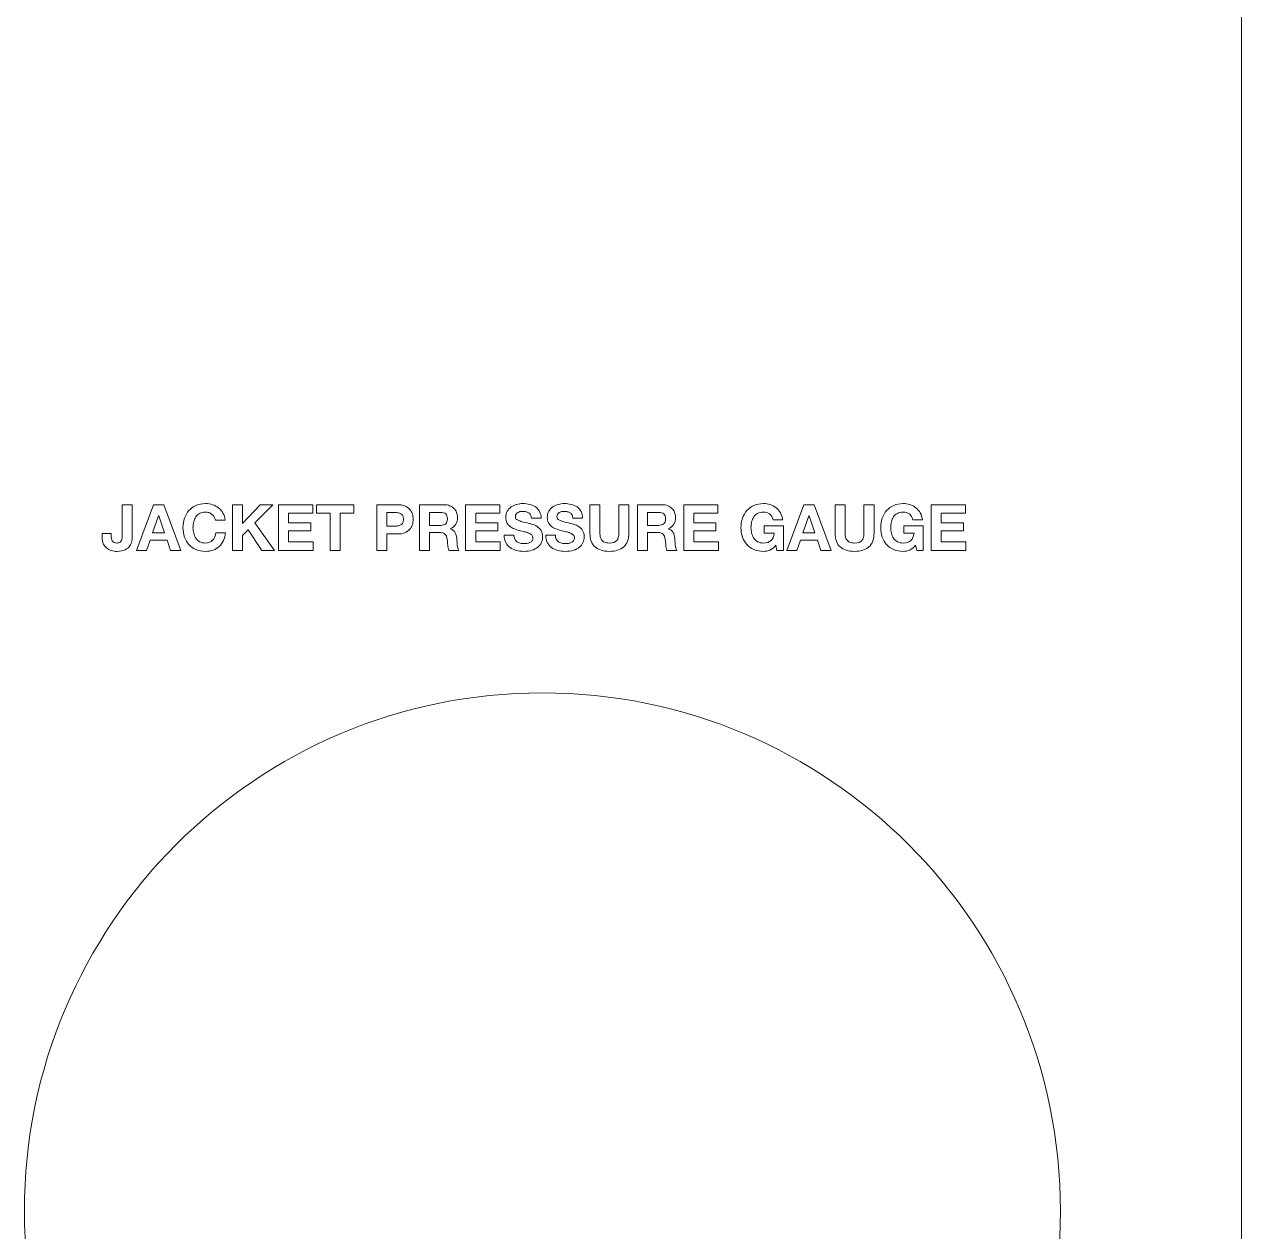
# Model space of a CAD drawing. Header units: millimetres. Extents: x -96603 to 124772, y -7961 to 11116.
# Drawn here: x 7095.9 to 7189.9, y 4903.1 to 4996.3 of the extents above; entities that cross this region are included whole.
import ezdxf

# ---------------------------------------------------------------- set-up
doc = ezdxf.new("R2010")
doc.units = ezdxf.units.MM
doc.layers.get('0').update_dxf_attribs({"lineweight": 15})
doc.layers.add('圖層 2', color=7, linetype='Continuous')

msp = doc.modelspace()

# ---------------------------------------------------------------- linework, layer by layer
msp.add_line((7189.931, 5182.649), (7189.931, 4432.649))
msp.add_circle((7135.931, 4904.649), 40)
at = {"layer": '圖層 2', "lineweight": 0}
for p, q in [((7104.579, 4955.649), (7105.912, 4959.176)), ((7105.912, 4959.176), (7106.707, 4959.176)), ((7106.707, 4959.176), (7108.026, 4955.649)), ((7111.992, 4959.176), (7112.767, 4959.176)), ((7111.992, 4955.649), (7111.992, 4959.176)), ((7112.767, 4957.714), (7114.145, 4959.176)), ((7112.767, 4959.176), (7112.767, 4957.714)), ((7115.113, 4959.176), (7113.735, 4957.783)), ((7114.145, 4959.176), (7115.113, 4959.176)), ((7115.558, 4959.176), (7118.195, 4959.176)), ((7115.558, 4955.649), (7115.558, 4959.176)), ((7116.333, 4958.524), (7116.333, 4957.768)), ((7118.195, 4958.524), (7116.333, 4958.524)), ((7118.195, 4959.176), (7118.195, 4958.524)), ((7118.481, 4959.176), (7121.371, 4959.176)), ((7118.481, 4958.524), (7118.481, 4959.176)), ((7119.538, 4958.524), (7118.481, 4958.524)), ((7119.538, 4955.649), (7119.538, 4958.524)), ((7120.314, 4958.524), (7120.314, 4955.649)), ((7121.371, 4958.524), (7120.314, 4958.524)), ((7121.371, 4959.176), (7121.371, 4958.524)), ((7130.009, 4959.176), (7132.646, 4959.176)), ((7130.009, 4955.649), (7130.009, 4959.176)), ((7132.646, 4958.524), (7130.784, 4958.524)), ((7130.784, 4958.524), (7130.784, 4957.768)), ((7132.646, 4959.176), (7132.646, 4958.524)), ((7146.845, 4959.176), (7149.482, 4959.176)), ((7146.845, 4955.649), (7146.845, 4959.176)), ((7147.621, 4958.524), (7147.621, 4957.768)), ((7149.482, 4958.524), (7147.621, 4958.524)), ((7149.482, 4959.176), (7149.482, 4958.524)), ((7154.797, 4955.649), (7156.13, 4959.176)), ((7156.13, 4959.176), (7156.925, 4959.176)), ((7156.925, 4959.176), (7158.244, 4955.649)), ((7165.958, 4959.176), (7168.596, 4959.176)), ((7165.958, 4955.649), (7165.958, 4959.176)), ((7168.596, 4958.524), (7166.734, 4958.524)), ((7166.734, 4958.524), (7166.734, 4957.768)), ((7168.596, 4959.176), (7168.596, 4958.524)), ((7106.297, 4958.306), (7105.838, 4957.012)), ((7106.307, 4958.306), (7106.297, 4958.306)), ((7106.752, 4957.012), (7106.307, 4958.306)), ((7113.735, 4957.783), (7115.247, 4955.649)), ((7116.333, 4957.768), (7118.042, 4957.768)), ((7118.042, 4957.768), (7118.042, 4957.165)), ((7130.784, 4957.768), (7132.493, 4957.768)), ((7132.493, 4957.768), (7132.493, 4957.165)), ((7147.621, 4957.768), (7149.329, 4957.768)), ((7149.329, 4957.768), (7149.329, 4957.165)), ((7156.515, 4958.306), (7156.056, 4957.012)), ((7156.525, 4958.306), (7156.515, 4958.306)), ((7156.97, 4957.012), (7156.525, 4958.306)), ((7166.734, 4957.768), (7168.443, 4957.768)), ((7168.443, 4957.768), (7168.443, 4957.165)), ((7105.838, 4957.012), (7106.752, 4957.012)), ((7113.212, 4957.235), (7112.767, 4956.785)), ((7112.767, 4956.785), (7112.767, 4955.649)), ((7114.274, 4955.649), (7113.212, 4957.235)), ((7116.333, 4957.165), (7116.333, 4956.301)), ((7118.042, 4957.165), (7116.333, 4957.165)), ((7132.493, 4957.165), (7130.784, 4957.165)), ((7130.784, 4957.165), (7130.784, 4956.301)), ((7147.621, 4957.165), (7147.621, 4956.301)), ((7149.329, 4957.165), (7147.621, 4957.165)), ((7156.056, 4957.012), (7156.97, 4957.012)), ((7168.443, 4957.165), (7166.734, 4957.165)), ((7166.734, 4957.165), (7166.734, 4956.301)), ((7105.636, 4956.434), (7105.359, 4955.649)), ((7106.954, 4956.434), (7105.636, 4956.434)), ((7107.221, 4955.649), (7106.954, 4956.434)), ((7116.333, 4956.301), (7118.235, 4956.301)), ((7118.235, 4956.301), (7118.235, 4955.649)), ((7130.784, 4956.301), (7132.686, 4956.301)), ((7132.686, 4956.301), (7132.686, 4955.649)), ((7147.621, 4956.301), (7149.522, 4956.301)), ((7149.522, 4956.301), (7149.522, 4955.649)), ((7155.854, 4956.434), (7155.577, 4955.649)), ((7157.172, 4956.434), (7155.854, 4956.434)), ((7157.439, 4955.649), (7157.172, 4956.434)), ((7166.734, 4956.301), (7168.636, 4956.301)), ((7168.636, 4956.301), (7168.636, 4955.649)), ((7105.359, 4955.649), (7104.579, 4955.649)), ((7108.026, 4955.649), (7107.221, 4955.649)), ((7112.767, 4955.649), (7111.992, 4955.649)), ((7115.247, 4955.649), (7114.274, 4955.649)), ((7118.235, 4955.649), (7115.558, 4955.649)), ((7120.314, 4955.649), (7119.538, 4955.649)), ((7132.686, 4955.649), (7130.009, 4955.649)), ((7149.522, 4955.649), (7146.845, 4955.649)), ((7155.577, 4955.649), (7154.797, 4955.649)), ((7158.244, 4955.649), (7157.439, 4955.649)), ((7168.636, 4955.649), (7165.958, 4955.649))]:
    msp.add_line(p, q, dxfattribs=at)
for points in [[(7103.492, 4959.176), (7103.492, 4959.176), (7104.267, 4959.176), (7104.267, 4959.176)], [(7103.492, 4956.795), (7103.492, 4956.795), (7103.492, 4959.176), (7103.492, 4959.176)], [(7104.267, 4959.176), (7104.267, 4959.176), (7104.267, 4956.76), (7104.267, 4956.76)], [(7108.298, 4958.131), (7108.376, 4958.356), (7108.49, 4958.553), (7108.638, 4958.721)], [(7108.638, 4958.721), (7108.786, 4958.889), (7108.968, 4959.021), (7109.184, 4959.116)], [(7109.468, 4958.506), (7109.346, 4958.439), (7109.247, 4958.348), (7109.172, 4958.235)], [(7110.421, 4958.43), (7110.352, 4958.486), (7110.274, 4958.529), (7110.187, 4958.561)], [(7110.463, 4959.176), (7110.636, 4959.12), (7110.791, 4959.038), (7110.928, 4958.931)], [(7110.928, 4958.931), (7111.064, 4958.824), (7111.177, 4958.691), (7111.266, 4958.533)], [(7111.266, 4958.533), (7111.355, 4958.375), (7111.411, 4958.194), (7111.434, 4957.99)], [(7123.149, 4959.176), (7123.149, 4959.176), (7124.739, 4959.176), (7124.739, 4959.176)], [(7123.149, 4955.649), (7123.149, 4955.649), (7123.149, 4959.176), (7123.149, 4959.176)], [(7123.924, 4958.573), (7123.924, 4958.573), (7123.924, 4957.516), (7123.924, 4957.516)], [(7124.527, 4958.573), (7124.527, 4958.573), (7123.924, 4958.573), (7123.924, 4958.573)], [(7124.783, 4958.553), (7124.701, 4958.566), (7124.615, 4958.573), (7124.527, 4958.573)], [(7124.739, 4959.176), (7124.959, 4959.176), (7125.147, 4959.143), (7125.302, 4959.079)], [(7125.001, 4958.477), (7124.938, 4958.514), (7124.866, 4958.54), (7124.783, 4958.553)], [(7125.302, 4959.079), (7125.457, 4959.015), (7125.583, 4958.93), (7125.68, 4958.825)], [(7125.68, 4958.825), (7125.777, 4958.719), (7125.848, 4958.599), (7125.892, 4958.464)], [(7126.443, 4959.176), (7126.443, 4959.176), (7128.344, 4959.176), (7128.344, 4959.176)], [(7126.443, 4955.649), (7126.443, 4955.649), (7126.443, 4959.176), (7126.443, 4959.176)], [(7127.218, 4958.573), (7127.218, 4958.573), (7127.218, 4957.58), (7127.218, 4957.58)], [(7128.068, 4958.573), (7128.068, 4958.573), (7127.218, 4958.573), (7127.218, 4958.573)], [(7128.468, 4958.457), (7128.379, 4958.534), (7128.246, 4958.573), (7128.068, 4958.573)], [(7128.344, 4959.176), (7128.502, 4959.176), (7128.645, 4959.15), (7128.771, 4959.099)], [(7128.771, 4959.099), (7128.898, 4959.048), (7129.007, 4958.978), (7129.098, 4958.889)], [(7129.098, 4958.889), (7129.188, 4958.8), (7129.257, 4958.697), (7129.305, 4958.58)], [(7133.221, 4958.664), (7133.299, 4958.798), (7133.4, 4958.909), (7133.525, 4958.998)], [(7133.525, 4958.998), (7133.65, 4959.087), (7133.792, 4959.152), (7133.95, 4959.195)], [(7134.868, 4958.548), (7134.806, 4958.588), (7134.734, 4958.616), (7134.654, 4958.632)], [(7135.019, 4958.385), (7134.981, 4958.454), (7134.931, 4958.509), (7134.868, 4958.548)], [(7134.955, 4959.198), (7135.124, 4959.157), (7135.275, 4959.09), (7135.407, 4958.998)], [(7135.407, 4958.998), (7135.538, 4958.905), (7135.643, 4958.788), (7135.72, 4958.645)], [(7135.72, 4958.645), (7135.798, 4958.501), (7135.836, 4958.328), (7135.836, 4958.124)], [(7136.73, 4958.998), (7136.856, 4959.087), (7136.997, 4959.152), (7137.155, 4959.195)], [(7138.074, 4958.548), (7138.011, 4958.588), (7137.94, 4958.616), (7137.859, 4958.632)], [(7138.224, 4958.385), (7138.187, 4958.454), (7138.136, 4958.509), (7138.074, 4958.548)], [(7138.16, 4959.198), (7138.33, 4959.157), (7138.48, 4959.09), (7138.612, 4958.998)], [(7138.612, 4958.998), (7138.744, 4958.905), (7138.848, 4958.788), (7138.926, 4958.645)], [(7138.926, 4958.645), (7139.003, 4958.501), (7139.042, 4958.328), (7139.042, 4958.124)], [(7139.605, 4959.176), (7139.605, 4959.176), (7140.38, 4959.176), (7140.38, 4959.176)], [(7139.605, 4956.983), (7139.605, 4956.983), (7139.605, 4959.176), (7139.605, 4959.176)], [(7140.38, 4959.176), (7140.38, 4959.176), (7140.38, 4956.983), (7140.38, 4956.983)], [(7141.837, 4959.176), (7141.837, 4959.176), (7142.613, 4959.176), (7142.613, 4959.176)], [(7141.837, 4956.983), (7141.837, 4956.983), (7141.837, 4959.176), (7141.837, 4959.176)], [(7142.613, 4959.176), (7142.613, 4959.176), (7142.613, 4956.983), (7142.613, 4956.983)], [(7143.279, 4959.176), (7143.279, 4959.176), (7145.181, 4959.176), (7145.181, 4959.176)], [(7143.279, 4955.649), (7143.279, 4955.649), (7143.279, 4959.176), (7143.279, 4959.176)], [(7144.055, 4958.573), (7144.055, 4958.573), (7144.055, 4957.58), (7144.055, 4957.58)], [(7144.904, 4958.573), (7144.904, 4958.573), (7144.055, 4958.573), (7144.055, 4958.573)], [(7145.304, 4958.457), (7145.215, 4958.534), (7145.082, 4958.573), (7144.904, 4958.573)], [(7145.181, 4959.176), (7145.339, 4959.176), (7145.481, 4959.15), (7145.608, 4959.099)], [(7145.608, 4959.099), (7145.735, 4959.048), (7145.843, 4958.978), (7145.934, 4958.889)], [(7145.934, 4958.889), (7146.024, 4958.8), (7146.094, 4958.697), (7146.141, 4958.58)], [(7151.384, 4958.131), (7151.463, 4958.356), (7151.577, 4958.553), (7151.725, 4958.721)], [(7151.725, 4958.721), (7151.873, 4958.889), (7152.055, 4959.021), (7152.27, 4959.116)], [(7152.554, 4958.506), (7152.433, 4958.439), (7152.334, 4958.348), (7152.258, 4958.235)], [(7153.525, 4959.178), (7153.694, 4959.124), (7153.848, 4959.044), (7153.984, 4958.939)], [(7153.984, 4958.939), (7154.121, 4958.833), (7154.234, 4958.703), (7154.323, 4958.548)], [(7154.323, 4958.548), (7154.412, 4958.393), (7154.466, 4958.216), (7154.486, 4958.015)], [(7158.535, 4959.176), (7158.535, 4959.176), (7159.311, 4959.176), (7159.311, 4959.176)], [(7158.535, 4956.983), (7158.535, 4956.983), (7158.535, 4959.176), (7158.535, 4959.176)], [(7159.311, 4959.176), (7159.311, 4959.176), (7159.311, 4956.983), (7159.311, 4956.983)], [(7160.768, 4959.176), (7160.768, 4959.176), (7161.543, 4959.176), (7161.543, 4959.176)], [(7160.768, 4956.983), (7160.768, 4956.983), (7160.768, 4959.176), (7160.768, 4959.176)], [(7161.543, 4959.176), (7161.543, 4959.176), (7161.543, 4956.983), (7161.543, 4956.983)], [(7162.175, 4958.131), (7162.254, 4958.356), (7162.368, 4958.553), (7162.516, 4958.721)], [(7162.516, 4958.721), (7162.664, 4958.889), (7162.846, 4959.021), (7163.062, 4959.116)], [(7163.346, 4958.506), (7163.224, 4958.439), (7163.125, 4958.348), (7163.05, 4958.235)], [(7164.316, 4959.178), (7164.486, 4959.124), (7164.639, 4959.044), (7164.776, 4958.939)], [(7164.776, 4958.939), (7164.912, 4958.833), (7165.025, 4958.703), (7165.114, 4958.548)], [(7165.114, 4958.548), (7165.203, 4958.393), (7165.257, 4958.216), (7165.277, 4958.015)], [(7110.594, 4958.235), (7110.548, 4958.309), (7110.49, 4958.374), (7110.421, 4958.43)], [(7110.683, 4957.99), (7110.67, 4958.079), (7110.64, 4958.161), (7110.594, 4958.235)], [(7111.434, 4957.99), (7111.434, 4957.99), (7110.683, 4957.99), (7110.683, 4957.99)], [(7125.151, 4958.316), (7125.113, 4958.385), (7125.063, 4958.439), (7125.001, 4958.477)], [(7125.892, 4957.627), (7125.848, 4957.491), (7125.777, 4957.369), (7125.68, 4957.264)], [(7127.218, 4957.58), (7127.218, 4957.58), (7128.068, 4957.58), (7128.068, 4957.58)], [(7128.068, 4957.58), (7128.246, 4957.58), (7128.379, 4957.62), (7128.468, 4957.699)], [(7129.246, 4957.664), (7129.158, 4957.513), (7129.016, 4957.398), (7128.818, 4957.318)], [(7133.436, 4957.496), (7133.337, 4957.572), (7133.257, 4957.667), (7133.197, 4957.78)], [(7133.896, 4958.089), (7133.922, 4958.046), (7133.974, 4958.007), (7134.051, 4957.97)], [(7134.051, 4957.97), (7134.128, 4957.934), (7134.235, 4957.898), (7134.372, 4957.862)], [(7134.372, 4957.862), (7134.509, 4957.825), (7134.687, 4957.779), (7134.908, 4957.723)], [(7134.908, 4957.723), (7134.974, 4957.71), (7135.065, 4957.686), (7135.182, 4957.652)], [(7135.086, 4958.124), (7135.079, 4958.229), (7135.057, 4958.316), (7135.019, 4958.385)], [(7135.836, 4958.124), (7135.836, 4958.124), (7135.086, 4958.124), (7135.086, 4958.124)], [(7135.182, 4957.652), (7135.299, 4957.617), (7135.415, 4957.562), (7135.53, 4957.486)], [(7136.641, 4957.496), (7136.543, 4957.572), (7136.463, 4957.667), (7136.402, 4957.78)], [(7137.101, 4958.089), (7137.127, 4958.046), (7137.179, 4958.007), (7137.256, 4957.97)], [(7137.256, 4957.97), (7137.334, 4957.934), (7137.441, 4957.898), (7137.577, 4957.862)], [(7137.577, 4957.862), (7137.714, 4957.825), (7137.893, 4957.779), (7138.113, 4957.723)], [(7138.113, 4957.723), (7138.179, 4957.71), (7138.27, 4957.686), (7138.387, 4957.652)], [(7138.291, 4958.124), (7138.284, 4958.229), (7138.262, 4958.316), (7138.224, 4958.385)], [(7139.042, 4958.124), (7139.042, 4958.124), (7138.291, 4958.124), (7138.291, 4958.124)], [(7138.387, 4957.652), (7138.504, 4957.617), (7138.62, 4957.562), (7138.736, 4957.486)], [(7144.055, 4957.58), (7144.055, 4957.58), (7144.904, 4957.58), (7144.904, 4957.58)], [(7144.904, 4957.58), (7145.082, 4957.58), (7145.215, 4957.62), (7145.304, 4957.699)], [(7146.082, 4957.664), (7145.995, 4957.513), (7145.852, 4957.398), (7145.655, 4957.318)], [(7153.745, 4958.015), (7153.699, 4958.212), (7153.61, 4958.361), (7153.478, 4958.459)], [(7154.486, 4958.015), (7154.486, 4958.015), (7153.745, 4958.015), (7153.745, 4958.015)], [(7164.536, 4958.015), (7164.49, 4958.212), (7164.401, 4958.361), (7164.27, 4958.459)], [(7165.277, 4958.015), (7165.277, 4958.015), (7164.536, 4958.015), (7164.536, 4958.015)], [(7101.931, 4956.963), (7101.931, 4956.963), (7102.633, 4956.963), (7102.633, 4956.963)], [(7101.931, 4956.657), (7101.931, 4956.657), (7101.931, 4956.963), (7101.931, 4956.963)], [(7102.03, 4956.16), (7101.964, 4956.297), (7101.931, 4956.462), (7101.931, 4956.657)], [(7102.633, 4956.963), (7102.633, 4956.963), (7102.633, 4956.805), (7102.633, 4956.805)], [(7102.633, 4956.805), (7102.633, 4956.719), (7102.639, 4956.64), (7102.652, 4956.568)], [(7103.485, 4956.6), (7103.489, 4956.667), (7103.492, 4956.732), (7103.492, 4956.795)], [(7104.267, 4956.76), (7104.267, 4956.645), (7104.256, 4956.518), (7104.233, 4956.38)], [(7108.638, 4956.099), (7108.49, 4956.263), (7108.376, 4956.457), (7108.298, 4956.679)], [(7109.006, 4956.965), (7109.041, 4956.825), (7109.096, 4956.699), (7109.172, 4956.588)], [(7110.468, 4956.434), (7110.601, 4956.579), (7110.683, 4956.77), (7110.713, 4957.007)], [(7110.713, 4957.007), (7110.713, 4957.007), (7111.463, 4957.007), (7111.463, 4957.007)], [(7111.463, 4957.007), (7111.444, 4956.787), (7111.392, 4956.588), (7111.31, 4956.41)], [(7123.924, 4957.516), (7123.924, 4957.516), (7124.527, 4957.516), (7124.527, 4957.516)], [(7123.924, 4956.913), (7123.924, 4956.913), (7123.924, 4955.649), (7123.924, 4955.649)], [(7124.739, 4956.913), (7124.739, 4956.913), (7123.924, 4956.913), (7123.924, 4956.913)], [(7124.527, 4957.516), (7124.615, 4957.516), (7124.701, 4957.523), (7124.783, 4957.536)], [(7125.302, 4957.01), (7125.147, 4956.946), (7124.959, 4956.913), (7124.739, 4956.913)], [(7125.68, 4957.264), (7125.583, 4957.159), (7125.457, 4957.074), (7125.302, 4957.01)], [(7127.218, 4957.027), (7127.218, 4957.027), (7127.218, 4955.649), (7127.218, 4955.649)], [(7127.994, 4957.027), (7127.994, 4957.027), (7127.218, 4957.027), (7127.218, 4957.027)], [(7128.818, 4957.318), (7128.818, 4957.318), (7128.818, 4957.309), (7128.818, 4957.309)], [(7128.818, 4957.309), (7128.914, 4957.282), (7128.993, 4957.242), (7129.055, 4957.188)], [(7129.055, 4957.188), (7129.118, 4957.133), (7129.169, 4957.069), (7129.209, 4956.995)], [(7133.105, 4956.257), (7133.023, 4956.415), (7132.983, 4956.602), (7132.987, 4956.82)], [(7132.987, 4956.82), (7132.987, 4956.82), (7133.737, 4956.82), (7133.737, 4956.82)], [(7133.772, 4957.311), (7133.647, 4957.359), (7133.535, 4957.42), (7133.436, 4957.496)], [(7133.737, 4956.82), (7133.737, 4956.701), (7133.759, 4956.601), (7133.802, 4956.518)], [(7134.157, 4957.19), (7134.026, 4957.223), (7133.897, 4957.263), (7133.772, 4957.311)], [(7134.537, 4957.091), (7134.412, 4957.121), (7134.286, 4957.154), (7134.157, 4957.19)], [(7134.873, 4956.988), (7134.775, 4957.027), (7134.663, 4957.062), (7134.537, 4957.091)], [(7135.113, 4956.839), (7135.052, 4956.899), (7134.972, 4956.948), (7134.873, 4956.988)], [(7135.53, 4957.486), (7135.645, 4957.411), (7135.745, 4957.309), (7135.829, 4957.183)], [(7136.311, 4956.257), (7136.228, 4956.415), (7136.189, 4956.602), (7136.192, 4956.82)], [(7136.192, 4956.82), (7136.192, 4956.82), (7136.943, 4956.82), (7136.943, 4956.82)], [(7136.977, 4957.311), (7136.852, 4957.359), (7136.74, 4957.42), (7136.641, 4957.496)], [(7136.943, 4956.82), (7136.943, 4956.701), (7136.964, 4956.601), (7137.007, 4956.518)], [(7137.362, 4957.19), (7137.231, 4957.223), (7137.102, 4957.263), (7136.977, 4957.311)], [(7137.743, 4957.091), (7137.618, 4957.121), (7137.491, 4957.154), (7137.362, 4957.19)], [(7138.079, 4956.988), (7137.98, 4957.027), (7137.868, 4957.062), (7137.743, 4957.091)], [(7138.318, 4956.839), (7138.257, 4956.899), (7138.177, 4956.948), (7138.079, 4956.988)], [(7138.736, 4957.486), (7138.851, 4957.411), (7138.95, 4957.309), (7139.034, 4957.183)], [(7139.997, 4955.916), (7139.736, 4956.146), (7139.605, 4956.502), (7139.605, 4956.983)], [(7140.38, 4956.983), (7140.38, 4956.887), (7140.388, 4956.793), (7140.405, 4956.701)], [(7141.679, 4956.402), (7141.784, 4956.526), (7141.837, 4956.719), (7141.837, 4956.983)], [(7142.613, 4956.983), (7142.613, 4956.505), (7142.479, 4956.15), (7142.212, 4955.918)], [(7144.055, 4957.027), (7144.055, 4957.027), (7144.055, 4955.649), (7144.055, 4955.649)], [(7144.83, 4957.027), (7144.83, 4957.027), (7144.055, 4957.027), (7144.055, 4957.027)], [(7145.655, 4957.318), (7145.655, 4957.318), (7145.655, 4957.309), (7145.655, 4957.309)], [(7145.655, 4957.309), (7145.75, 4957.282), (7145.829, 4957.242), (7145.892, 4957.188)], [(7145.892, 4957.188), (7145.955, 4957.133), (7146.006, 4957.069), (7146.045, 4956.995)], [(7146.045, 4956.995), (7146.085, 4956.921), (7146.113, 4956.839), (7146.131, 4956.751)], [(7146.131, 4956.751), (7146.15, 4956.662), (7146.162, 4956.573), (7146.168, 4956.484)], [(7151.725, 4956.099), (7151.577, 4956.263), (7151.463, 4956.457), (7151.384, 4956.679)], [(7152.093, 4956.965), (7152.127, 4956.825), (7152.182, 4956.699), (7152.258, 4956.588)], [(7153.058, 4957.555), (7153.058, 4957.555), (7154.54, 4957.555), (7154.54, 4957.555)], [(7153.058, 4956.978), (7153.058, 4956.978), (7153.058, 4957.555), (7153.058, 4957.555)], [(7153.839, 4956.978), (7153.839, 4956.978), (7153.058, 4956.978), (7153.058, 4956.978)], [(7153.594, 4956.412), (7153.734, 4956.542), (7153.816, 4956.731), (7153.839, 4956.978)], [(7154.54, 4957.555), (7154.54, 4957.555), (7154.54, 4955.649), (7154.54, 4955.649)], [(7158.928, 4955.916), (7158.666, 4956.146), (7158.535, 4956.502), (7158.535, 4956.983)], [(7159.311, 4956.983), (7159.311, 4956.887), (7159.319, 4956.793), (7159.335, 4956.701)], [(7160.61, 4956.402), (7160.715, 4956.526), (7160.768, 4956.719), (7160.768, 4956.983)], [(7161.543, 4956.983), (7161.543, 4956.505), (7161.41, 4956.15), (7161.143, 4955.918)], [(7162.516, 4956.099), (7162.368, 4956.263), (7162.254, 4956.457), (7162.175, 4956.679)], [(7162.884, 4956.965), (7162.919, 4956.825), (7162.974, 4956.699), (7163.05, 4956.588)], [(7163.85, 4957.555), (7163.85, 4957.555), (7165.331, 4957.555), (7165.331, 4957.555)], [(7163.85, 4956.978), (7163.85, 4956.978), (7163.85, 4957.555), (7163.85, 4957.555)], [(7164.63, 4956.978), (7164.63, 4956.978), (7163.85, 4956.978), (7163.85, 4956.978)], [(7164.385, 4956.412), (7164.526, 4956.542), (7164.607, 4956.731), (7164.63, 4956.978)], [(7165.331, 4957.555), (7165.331, 4957.555), (7165.331, 4955.649), (7165.331, 4955.649)], [(7102.292, 4955.824), (7102.183, 4955.912), (7102.096, 4956.024), (7102.03, 4956.16)], [(7102.662, 4955.632), (7102.524, 4955.673), (7102.4, 4955.737), (7102.292, 4955.824)], [(7102.652, 4956.568), (7102.666, 4956.495), (7102.689, 4956.434), (7102.722, 4956.383)], [(7102.722, 4956.383), (7102.754, 4956.331), (7102.8, 4956.291), (7102.857, 4956.261)], [(7103.319, 4956.271), (7103.375, 4956.308), (7103.415, 4956.355), (7103.44, 4956.412)], [(7103.44, 4956.412), (7103.465, 4956.47), (7103.48, 4956.532), (7103.485, 4956.6)], [(7104.075, 4955.992), (7103.992, 4955.872), (7103.874, 4955.772), (7103.719, 4955.691)], [(7104.233, 4956.38), (7104.21, 4956.242), (7104.157, 4956.112), (7104.075, 4955.992)], [(7109.184, 4955.711), (7108.968, 4955.805), (7108.786, 4955.934), (7108.638, 4956.099)], [(7109.172, 4956.588), (7109.247, 4956.476), (7109.346, 4956.386), (7109.468, 4956.318)], [(7110.984, 4955.955), (7110.849, 4955.83), (7110.691, 4955.735), (7110.51, 4955.669)], [(7111.31, 4956.41), (7111.228, 4956.232), (7111.119, 4956.08), (7110.984, 4955.955)], [(7128.626, 4956.049), (7128.616, 4956.204), (7128.601, 4956.352), (7128.581, 4956.494)], [(7128.705, 4955.649), (7128.662, 4955.761), (7128.636, 4955.894), (7128.626, 4956.049)], [(7129.332, 4956.484), (7129.335, 4956.428), (7129.339, 4956.362), (7129.342, 4956.286)], [(7129.342, 4956.286), (7129.345, 4956.211), (7129.351, 4956.133), (7129.359, 4956.054)], [(7129.359, 4956.054), (7129.367, 4955.975), (7129.381, 4955.9), (7129.399, 4955.829)], [(7129.399, 4955.829), (7129.417, 4955.759), (7129.444, 4955.699), (7129.48, 4955.649)], [(7133.439, 4955.867), (7133.299, 4955.968), (7133.188, 4956.099), (7133.105, 4956.257)], [(7133.923, 4955.642), (7133.74, 4955.689), (7133.579, 4955.764), (7133.439, 4955.867)], [(7133.802, 4956.518), (7133.844, 4956.436), (7133.901, 4956.369), (7133.972, 4956.318)], [(7133.972, 4956.318), (7134.043, 4956.267), (7134.126, 4956.229), (7134.221, 4956.205)], [(7135.582, 4955.889), (7135.459, 4955.788), (7135.306, 4955.71), (7135.123, 4955.654)], [(7135.861, 4956.247), (7135.799, 4956.108), (7135.706, 4955.989), (7135.582, 4955.889)], [(7136.644, 4955.867), (7136.504, 4955.968), (7136.393, 4956.099), (7136.311, 4956.257)], [(7137.128, 4955.642), (7136.945, 4955.689), (7136.784, 4955.764), (7136.644, 4955.867)], [(7137.007, 4956.518), (7137.05, 4956.436), (7137.107, 4956.369), (7137.177, 4956.318)], [(7137.177, 4956.318), (7137.248, 4956.267), (7137.331, 4956.229), (7137.427, 4956.205)], [(7138.787, 4955.889), (7138.664, 4955.788), (7138.511, 4955.71), (7138.328, 4955.654)], [(7145.462, 4956.049), (7145.452, 4956.204), (7145.438, 4956.352), (7145.418, 4956.494)], [(7145.541, 4955.649), (7145.499, 4955.761), (7145.472, 4955.894), (7145.462, 4956.049)], [(7146.168, 4956.484), (7146.172, 4956.428), (7146.175, 4956.362), (7146.178, 4956.286)], [(7146.178, 4956.286), (7146.182, 4956.211), (7146.187, 4956.133), (7146.196, 4956.054)], [(7146.196, 4956.054), (7146.204, 4955.975), (7146.217, 4955.9), (7146.235, 4955.829)], [(7146.235, 4955.829), (7146.253, 4955.759), (7146.28, 4955.699), (7146.317, 4955.649)], [(7152.27, 4955.711), (7152.055, 4955.805), (7151.873, 4955.934), (7151.725, 4956.099)], [(7152.258, 4956.588), (7152.334, 4956.476), (7152.433, 4956.386), (7152.554, 4956.318)], [(7153.967, 4956.049), (7153.829, 4955.871), (7153.676, 4955.747), (7153.508, 4955.676)], [(7154.046, 4955.649), (7154.046, 4955.649), (7153.967, 4956.049), (7153.967, 4956.049)], [(7163.062, 4955.711), (7162.846, 4955.805), (7162.664, 4955.934), (7162.516, 4956.099)], [(7163.05, 4956.588), (7163.125, 4956.476), (7163.224, 4956.386), (7163.346, 4956.318)], [(7164.758, 4956.049), (7164.62, 4955.871), (7164.467, 4955.747), (7164.299, 4955.676)], [(7164.837, 4955.649), (7164.837, 4955.649), (7164.758, 4956.049), (7164.758, 4956.049)], [(7123.924, 4955.649), (7123.924, 4955.649), (7123.149, 4955.649), (7123.149, 4955.649)], [(7127.218, 4955.649), (7127.218, 4955.649), (7126.443, 4955.649), (7126.443, 4955.649)], [(7129.48, 4955.649), (7129.48, 4955.649), (7128.705, 4955.649), (7128.705, 4955.649)], [(7144.055, 4955.649), (7144.055, 4955.649), (7143.279, 4955.649), (7143.279, 4955.649)], [(7146.317, 4955.649), (7146.317, 4955.649), (7145.541, 4955.649), (7145.541, 4955.649)], [(7154.54, 4955.649), (7154.54, 4955.649), (7154.046, 4955.649), (7154.046, 4955.649)], [(7165.331, 4955.649), (7165.331, 4955.649), (7164.837, 4955.649), (7164.837, 4955.649)]]:
    msp.add_open_spline(points, degree=3, dxfattribs=at)
for points, knots in [([(7109.184, 4959.116), (7109.4, 4959.212), (7109.643, 4959.259), (7109.912, 4959.259), (7110.107, 4959.259), (7110.29, 4959.232), (7110.463, 4959.176)], [25, 25, 25, 25, 26, 26, 26, 27, 27, 27, 27]), ([(7110.187, 4958.561), (7110.099, 4958.592), (7110.008, 4958.608), (7109.912, 4958.608), (7109.738, 4958.608), (7109.59, 4958.574), (7109.468, 4958.506)], [2, 2, 2, 2, 3, 3, 3, 4, 4, 4, 4]), ([(7129.305, 4958.58), (7129.353, 4958.463), (7129.377, 4958.338), (7129.377, 4958.202), (7129.377, 4957.995), (7129.333, 4957.816), (7129.246, 4957.664)], [3, 3, 3, 3, 4, 4, 4, 5, 5, 5, 5]), ([(7133.197, 4957.78), (7133.136, 4957.894), (7133.105, 4958.031), (7133.105, 4958.193), (7133.105, 4958.374), (7133.144, 4958.531), (7133.221, 4958.664)], [14, 14, 14, 14, 15, 15, 15, 16, 16, 16, 16]), ([(7134.202, 4958.637), (7134.139, 4958.624), (7134.082, 4958.601), (7134.031, 4958.568), (7133.98, 4958.535), (7133.938, 4958.494), (7133.905, 4958.444)], [29, 29, 29, 29, 30, 30, 30, 31, 31, 31, 31]), ([(7133.95, 4959.195), (7134.108, 4959.238), (7134.266, 4959.259), (7134.424, 4959.259), (7134.608, 4959.259), (7134.785, 4959.239), (7134.955, 4959.198)], [18, 18, 18, 18, 19, 19, 19, 20, 20, 20, 20]), ([(7134.654, 4958.632), (7134.573, 4958.649), (7134.485, 4958.657), (7134.389, 4958.657), (7134.327, 4958.657), (7134.264, 4958.65), (7134.202, 4958.637)], [27, 27, 27, 27, 28, 28, 28, 29, 29, 29, 29]), ([(7136.402, 4957.78), (7136.341, 4957.894), (7136.311, 4958.031), (7136.311, 4958.193), (7136.311, 4958.374), (7136.349, 4958.531), (7136.427, 4958.664), (7136.504, 4958.798), (7136.605, 4958.909), (7136.73, 4958.998)], [14, 14, 14, 14, 15, 15, 15, 16, 16, 16, 17, 17, 17, 17]), ([(7137.407, 4958.637), (7137.344, 4958.624), (7137.288, 4958.601), (7137.237, 4958.568), (7137.186, 4958.535), (7137.144, 4958.494), (7137.111, 4958.444)], [29, 29, 29, 29, 30, 30, 30, 31, 31, 31, 31]), ([(7137.155, 4959.195), (7137.313, 4959.238), (7137.471, 4959.259), (7137.629, 4959.259), (7137.814, 4959.259), (7137.991, 4959.239), (7138.16, 4959.198)], [18, 18, 18, 18, 19, 19, 19, 20, 20, 20, 20]), ([(7137.859, 4958.632), (7137.778, 4958.649), (7137.69, 4958.657), (7137.595, 4958.657), (7137.532, 4958.657), (7137.469, 4958.65), (7137.407, 4958.637)], [27, 27, 27, 27, 28, 28, 28, 29, 29, 29, 29]), ([(7146.141, 4958.58), (7146.189, 4958.463), (7146.213, 4958.338), (7146.213, 4958.202), (7146.213, 4957.995), (7146.169, 4957.816), (7146.082, 4957.664)], [3, 3, 3, 3, 4, 4, 4, 5, 5, 5, 5]), ([(7152.27, 4959.116), (7152.486, 4959.212), (7152.729, 4959.259), (7152.999, 4959.259), (7153.18, 4959.259), (7153.355, 4959.232), (7153.525, 4959.178)], [8, 8, 8, 8, 9, 9, 9, 10, 10, 10, 10]), ([(7153.478, 4958.459), (7153.346, 4958.558), (7153.187, 4958.608), (7152.999, 4958.608), (7152.824, 4958.608), (7152.676, 4958.574), (7152.554, 4958.506)], [15, 15, 15, 15, 16, 16, 16, 17, 17, 17, 17]), ([(7163.062, 4959.116), (7163.278, 4959.212), (7163.52, 4959.259), (7163.79, 4959.259), (7163.971, 4959.259), (7164.147, 4959.232), (7164.316, 4959.178)], [8, 8, 8, 8, 9, 9, 9, 10, 10, 10, 10]), ([(7164.27, 4958.459), (7164.138, 4958.558), (7163.978, 4958.608), (7163.79, 4958.608), (7163.616, 4958.608), (7163.468, 4958.574), (7163.346, 4958.506)], [15, 15, 15, 15, 16, 16, 16, 17, 17, 17, 17]), ([(7108.298, 4956.679), (7108.219, 4956.901), (7108.179, 4957.141), (7108.179, 4957.398), (7108.179, 4957.661), (7108.219, 4957.905), (7108.298, 4958.131)], [21, 21, 21, 21, 22, 22, 22, 23, 23, 23, 23]), ([(7109.172, 4958.235), (7109.096, 4958.121), (7109.041, 4957.992), (7109.006, 4957.847), (7108.972, 4957.702), (7108.954, 4957.552), (7108.954, 4957.398), (7108.954, 4957.249), (7108.972, 4957.105), (7109.006, 4956.965)], [5, 5, 5, 5, 6, 6, 6, 7, 7, 7, 8, 8, 8, 8]), ([(7124.783, 4957.536), (7124.866, 4957.549), (7124.938, 4957.574), (7125.001, 4957.612), (7125.063, 4957.65), (7125.113, 4957.704), (7125.151, 4957.773)], [1, 1, 1, 1, 2, 2, 2, 3, 3, 3, 3]), ([(7125.151, 4957.773), (7125.189, 4957.842), (7125.208, 4957.933), (7125.208, 4958.044), (7125.208, 4958.156), (7125.189, 4958.247), (7125.151, 4958.316)], [3, 3, 3, 3, 4, 4, 4, 5, 5, 5, 5]), ([(7125.892, 4958.464), (7125.937, 4958.329), (7125.959, 4958.189), (7125.959, 4958.044), (7125.959, 4957.903), (7125.937, 4957.764), (7125.892, 4957.627)], [3, 3, 3, 3, 4, 4, 4, 5, 5, 5, 5]), ([(7128.468, 4957.699), (7128.557, 4957.778), (7128.601, 4957.906), (7128.601, 4958.084), (7128.601, 4958.255), (7128.557, 4958.38), (7128.468, 4958.457)], [1, 1, 1, 1, 2, 2, 2, 3, 3, 3, 3]), ([(7133.905, 4958.444), (7133.872, 4958.395), (7133.856, 4958.333), (7133.856, 4958.257), (7133.856, 4958.188), (7133.869, 4958.132), (7133.896, 4958.089)], [31, 31, 31, 31, 32, 32, 32, 33, 33, 33, 33]), ([(7137.111, 4958.444), (7137.078, 4958.395), (7137.061, 4958.333), (7137.061, 4958.257), (7137.061, 4958.188), (7137.074, 4958.132), (7137.101, 4958.089)], [31, 31, 31, 31, 32, 32, 32, 33, 33, 33, 33]), ([(7145.304, 4957.699), (7145.393, 4957.778), (7145.438, 4957.906), (7145.438, 4958.084), (7145.438, 4958.255), (7145.393, 4958.38), (7145.304, 4958.457)], [1, 1, 1, 1, 2, 2, 2, 3, 3, 3, 3]), ([(7151.384, 4956.679), (7151.305, 4956.901), (7151.266, 4957.141), (7151.266, 4957.398), (7151.266, 4957.661), (7151.305, 4957.905), (7151.384, 4958.131)], [4, 4, 4, 4, 5, 5, 5, 6, 6, 6, 6]), ([(7152.258, 4958.235), (7152.182, 4958.121), (7152.127, 4957.992), (7152.093, 4957.847), (7152.058, 4957.702), (7152.041, 4957.552), (7152.041, 4957.398), (7152.041, 4957.249), (7152.058, 4957.105), (7152.093, 4956.965)], [18, 18, 18, 18, 19, 19, 19, 20, 20, 20, 21, 21, 21, 21]), ([(7162.175, 4956.679), (7162.096, 4956.901), (7162.057, 4957.141), (7162.057, 4957.398), (7162.057, 4957.661), (7162.096, 4957.905), (7162.175, 4958.131)], [4, 4, 4, 4, 5, 5, 5, 6, 6, 6, 6]), ([(7163.05, 4958.235), (7162.974, 4958.121), (7162.919, 4957.992), (7162.884, 4957.847), (7162.849, 4957.702), (7162.832, 4957.552), (7162.832, 4957.398), (7162.832, 4957.249), (7162.849, 4957.105), (7162.884, 4956.965)], [18, 18, 18, 18, 19, 19, 19, 20, 20, 20, 21, 21, 21, 21]), ([(7128.581, 4956.494), (7128.555, 4956.678), (7128.499, 4956.813), (7128.413, 4956.899), (7128.328, 4956.984), (7128.188, 4957.027), (7127.994, 4957.027)], [18, 18, 18, 18, 19, 19, 19, 20, 20, 20, 20]), ([(7129.209, 4956.995), (7129.248, 4956.921), (7129.277, 4956.839), (7129.295, 4956.751), (7129.313, 4956.662), (7129.325, 4956.573), (7129.332, 4956.484)], [9, 9, 9, 9, 10, 10, 10, 11, 11, 11, 11]), ([(7135.135, 4956.387), (7135.181, 4956.445), (7135.204, 4956.518), (7135.204, 4956.607), (7135.204, 4956.703), (7135.174, 4956.78), (7135.113, 4956.839)], [6, 6, 6, 6, 7, 7, 7, 8, 8, 8, 8]), ([(7135.829, 4957.183), (7135.913, 4957.056), (7135.955, 4956.894), (7135.955, 4956.696), (7135.955, 4956.535), (7135.924, 4956.385), (7135.861, 4956.247)], [39, 39, 39, 39, 40, 40, 40, 41, 41, 41, 41]), ([(7138.34, 4956.387), (7138.387, 4956.445), (7138.41, 4956.518), (7138.41, 4956.607), (7138.41, 4956.703), (7138.379, 4956.78), (7138.318, 4956.839)], [6, 6, 6, 6, 7, 7, 7, 8, 8, 8, 8]), ([(7139.034, 4957.183), (7139.118, 4957.056), (7139.16, 4956.894), (7139.16, 4956.696), (7139.16, 4956.535), (7139.129, 4956.385), (7139.066, 4956.247), (7139.004, 4956.108), (7138.911, 4955.989), (7138.787, 4955.889)], [39, 39, 39, 39, 40, 40, 40, 41, 41, 41, 42, 42, 42, 42]), ([(7140.405, 4956.701), (7140.421, 4956.609), (7140.456, 4956.527), (7140.509, 4956.457), (7140.561, 4956.386), (7140.634, 4956.328), (7140.728, 4956.284), (7140.822, 4956.239), (7140.948, 4956.217), (7141.106, 4956.217), (7141.383, 4956.217), (7141.574, 4956.279), (7141.679, 4956.402)], [7, 7, 7, 7, 8, 8, 8, 9, 9, 9, 10, 10, 10, 11, 11, 11, 11]), ([(7145.418, 4956.494), (7145.391, 4956.678), (7145.335, 4956.813), (7145.25, 4956.899), (7145.164, 4956.984), (7145.024, 4957.027), (7144.83, 4957.027)], [18, 18, 18, 18, 19, 19, 19, 20, 20, 20, 20]), ([(7159.335, 4956.701), (7159.352, 4956.609), (7159.386, 4956.527), (7159.439, 4956.457), (7159.492, 4956.386), (7159.565, 4956.328), (7159.659, 4956.284), (7159.753, 4956.239), (7159.879, 4956.217), (7160.037, 4956.217), (7160.313, 4956.217), (7160.504, 4956.279), (7160.61, 4956.402)], [7, 7, 7, 7, 8, 8, 8, 9, 9, 9, 10, 10, 10, 11, 11, 11, 11]), ([(7103.719, 4955.691), (7103.564, 4955.611), (7103.355, 4955.57), (7103.092, 4955.57), (7102.944, 4955.57), (7102.801, 4955.591), (7102.662, 4955.632)], [2, 2, 2, 2, 3, 3, 3, 4, 4, 4, 4]), ([(7102.857, 4956.261), (7102.915, 4956.232), (7102.99, 4956.217), (7103.082, 4956.217), (7103.184, 4956.217), (7103.263, 4956.235), (7103.319, 4956.271)], [13, 13, 13, 13, 14, 14, 14, 15, 15, 15, 15]), ([(7110.51, 4955.669), (7110.329, 4955.603), (7110.13, 4955.57), (7109.912, 4955.57), (7109.643, 4955.57), (7109.4, 4955.617), (7109.184, 4955.711)], [17, 17, 17, 17, 18, 18, 18, 19, 19, 19, 19]), ([(7109.468, 4956.318), (7109.59, 4956.251), (7109.738, 4956.217), (7109.912, 4956.217), (7110.15, 4956.217), (7110.335, 4956.29), (7110.468, 4956.434)], [10, 10, 10, 10, 11, 11, 11, 12, 12, 12, 12]), ([(7134.221, 4956.205), (7134.317, 4956.18), (7134.416, 4956.168), (7134.518, 4956.168), (7134.587, 4956.168), (7134.661, 4956.173), (7134.74, 4956.185)], [2, 2, 2, 2, 3, 3, 3, 4, 4, 4, 4]), ([(7134.74, 4956.185), (7134.819, 4956.197), (7134.893, 4956.219), (7134.962, 4956.252), (7135.031, 4956.285), (7135.089, 4956.33), (7135.135, 4956.387)], [4, 4, 4, 4, 5, 5, 5, 6, 6, 6, 6]), ([(7137.427, 4956.205), (7137.522, 4956.18), (7137.621, 4956.168), (7137.723, 4956.168), (7137.792, 4956.168), (7137.866, 4956.173), (7137.945, 4956.185)], [2, 2, 2, 2, 3, 3, 3, 4, 4, 4, 4]), ([(7137.945, 4956.185), (7138.024, 4956.197), (7138.099, 4956.219), (7138.168, 4956.252), (7138.237, 4956.285), (7138.294, 4956.33), (7138.34, 4956.387)], [4, 4, 4, 4, 5, 5, 5, 6, 6, 6, 6]), ([(7142.212, 4955.918), (7141.946, 4955.686), (7141.577, 4955.57), (7141.106, 4955.57), (7140.629, 4955.57), (7140.259, 4955.685), (7139.997, 4955.916)], [0, 0, 0, 0, 1, 1, 1, 2, 2, 2, 2]), ([(7153.508, 4955.676), (7153.34, 4955.606), (7153.17, 4955.57), (7152.999, 4955.57), (7152.729, 4955.57), (7152.486, 4955.617), (7152.27, 4955.711)], [0, 0, 0, 0, 1, 1, 1, 2, 2, 2, 2]), ([(7152.554, 4956.318), (7152.676, 4956.251), (7152.824, 4956.217), (7152.999, 4956.217), (7153.256, 4956.217), (7153.454, 4956.282), (7153.594, 4956.412)], [23, 23, 23, 23, 24, 24, 24, 25, 25, 25, 25]), ([(7161.143, 4955.918), (7160.876, 4955.686), (7160.508, 4955.57), (7160.037, 4955.57), (7159.559, 4955.57), (7159.19, 4955.685), (7158.928, 4955.916)], [0, 0, 0, 0, 1, 1, 1, 2, 2, 2, 2]), ([(7164.299, 4955.676), (7164.131, 4955.606), (7163.962, 4955.57), (7163.79, 4955.57), (7163.52, 4955.57), (7163.278, 4955.617), (7163.062, 4955.711)], [0, 0, 0, 0, 1, 1, 1, 2, 2, 2, 2]), ([(7163.346, 4956.318), (7163.468, 4956.251), (7163.616, 4956.217), (7163.79, 4956.217), (7164.047, 4956.217), (7164.246, 4956.282), (7164.385, 4956.412)], [23, 23, 23, 23, 24, 24, 24, 25, 25, 25, 25]), ([(7135.123, 4955.654), (7134.94, 4955.598), (7134.728, 4955.57), (7134.488, 4955.57), (7134.294, 4955.57), (7134.105, 4955.594), (7133.923, 4955.642)], [43, 43, 43, 43, 44, 44, 44, 45, 45, 45, 45]), ([(7138.328, 4955.654), (7138.145, 4955.598), (7137.934, 4955.57), (7137.693, 4955.57), (7137.499, 4955.57), (7137.311, 4955.594), (7137.128, 4955.642)], [43, 43, 43, 43, 44, 44, 44, 45, 45, 45, 45])]:
    msp.add_open_spline(points, degree=3, knots=knots, dxfattribs=at)

doc.saveas('drawing.dxf')
